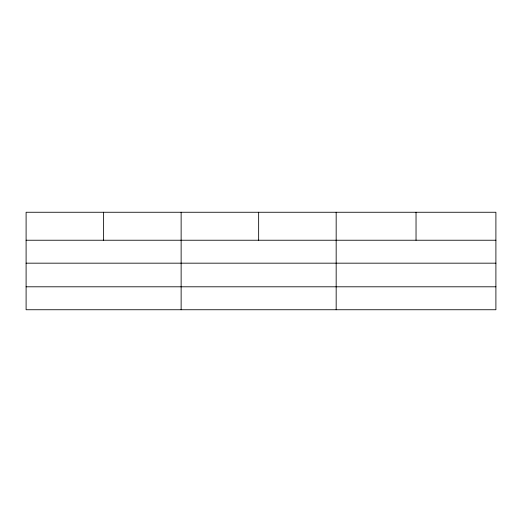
<?xml version="1.0" encoding="UTF-8"?>
<svg xmlns="http://www.w3.org/2000/svg" width="522" height="522" viewBox="0 0 522 522"><rect width="100%" height="100%" fill="white"/><g stroke="black" fill="none" stroke-linecap="round" stroke-linejoin="round"><path stroke-width="0.78" d="M495.9 263.173L495.9 212.258L26.1 212.258L26.1 309.742L495.9 309.742L495.9 263.173L26.1 263.173M26.1 240.231L495.9 240.231M26.1 286.8L495.9 286.8M416.034 212.258L416.034 240.231M336.168 212.258L336.168 309.742M258.651 212.258L258.651 240.231M181.134 212.258L181.134 309.742M103.617 212.258L103.617 240.231"/></g></svg>
